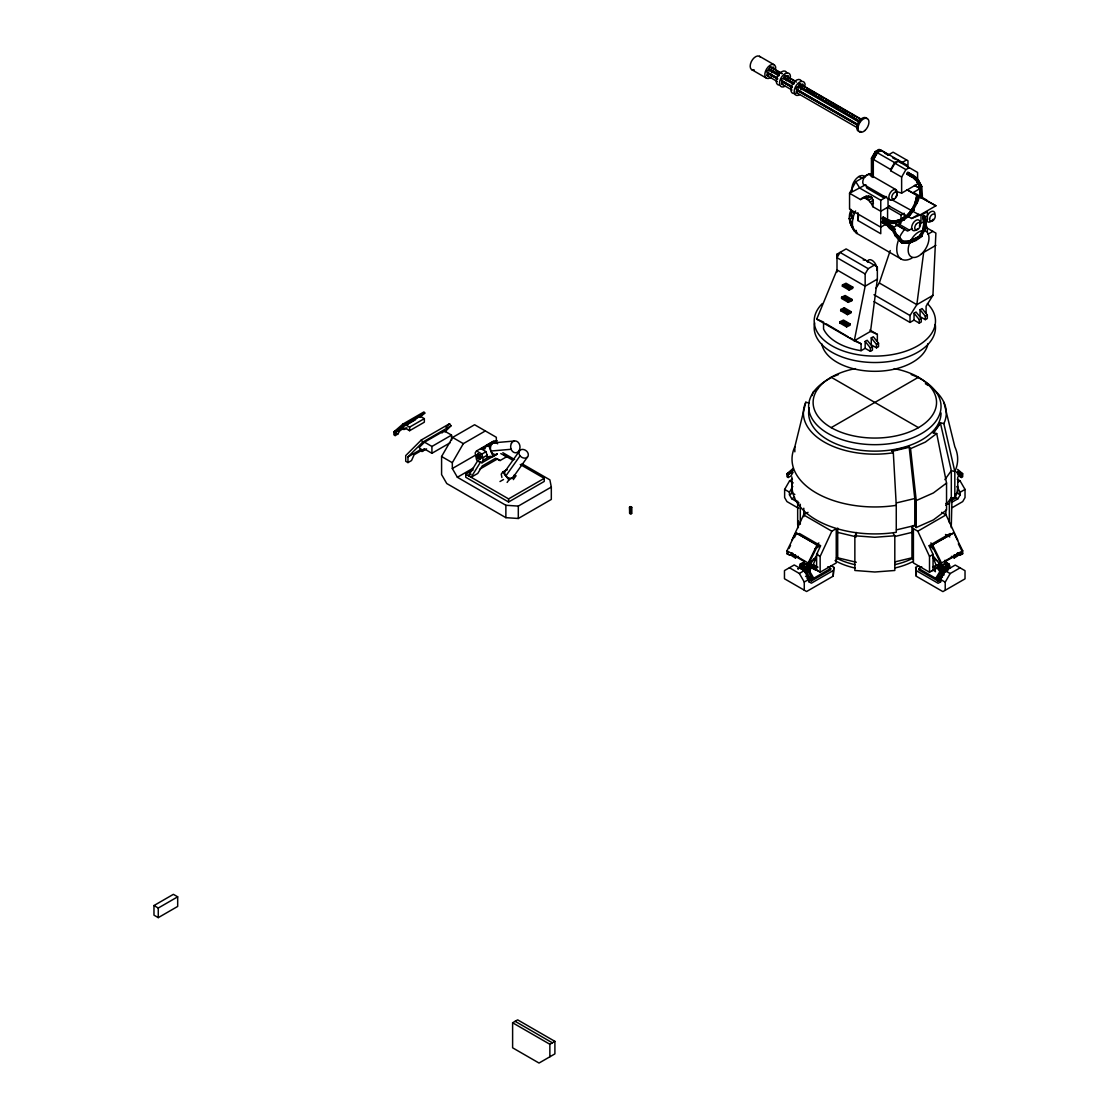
<?xml version="1.0" encoding="UTF-8"?>
<svg xmlns="http://www.w3.org/2000/svg" width="1119" height="1119" viewBox="0 0 1119 1119"><rect width="100%" height="100%" fill="white"/><g stroke="black" fill="none" stroke-linecap="round" stroke-linejoin="round"><path stroke-width="1.5" d="M926.518 219.142L926.504 219.632A6.001 3.455 -60 0 0 933.19 219.268M901.662 243.341L901.62 241.186L909.048 241.061L909.09 243.215L901.62 242.767L909.09 243.215L915.985 240.459L922.098 236.291L921.273 234.878L914.796 238.683L916.027 240.459L915.188 238.459L908.292 241.214L909.09 243.215L915.818 239.942M926.098 313.138L926.098 306.228L932.924 295.374L935.89 233.116L925.329 227.017M839.809 322.999L839.893 321.782L843.46 320.062L850.244 323.978L850.16 325.195L846.593 326.916L839.809 322.999L843.474 321.139L848.202 323.867L848.118 325.097L843.39 322.37L841.852 323.111M840.663 310.732L840.747 309.501L844.313 307.781L851.097 311.697L851.013 312.928L847.447 314.649L840.663 310.732L844.327 308.858L849.055 311.6L848.971 312.83L844.244 310.089L842.705 310.83M841.6 297.22L841.516 298.451L848.3 302.368L851.867 300.647L851.951 299.416L845.167 295.5L841.6 297.22L848.384 301.137L851.951 299.416M842.369 286.17L842.453 284.939L846.02 283.233L852.804 287.135L852.72 288.366L849.139 290.087L842.369 286.17L846.02 284.31L850.762 287.037L850.678 288.268L845.936 285.541L846.02 284.31M843.642 297.318L843.558 298.549L845.083 297.822L849.825 300.549L849.908 299.319L848.37 300.06L843.642 297.318L845.181 296.591L845.083 297.822M844.411 286.268L844.495 285.037L849.223 287.779L850.762 287.037M844.244 310.089L844.313 307.781M843.39 322.37L843.474 321.139M846.593 326.916L846.677 325.685L850.244 323.978M847.447 314.649L847.531 313.418L851.097 311.697M848.3 302.368L848.384 301.137M849.139 290.087L849.237 288.856L842.453 284.939M923.119 229.535L923.944 222.415L925.819 222.653L924.951 229.787L923.958 229.885L923.119 229.535L923.944 222.415M924.951 229.787L923.888 215.827L922.727 216.61M925.791 222.681L923.832 223.254L925.791 222.681C920.294 237.088 925.427 225.003 925.091 229.339L921.72 235.927L915.622 240.095M854.384 231.171C850.048 225.087 847.489 217.408 850.916 210.274L854.384 213.477C852.091 219.814 850.552 228.849 856.818 233.423L901.257 259.076M872.414 173.445L869.085 174.046L855.797 181.726L859.798 188.132L880.765 200.231L880.765 233.717L857.909 220.527L858.525 215.869M877.352 279.149L865.155 286.184L837.012 269.931L816.73 319.111L854.273 340.791L870.526 331.406L877.352 279.149L877.352 266.923L846.146 248.908L836.998 254.181L836.998 272.113M855.797 181.726L849.559 193.251L860.539 199.588L866.26 196.217L870.862 196.538L873.296 200.287L872.82 206.679L880.765 211.267L889.717 206.092M809.093 581.866L809.093 579.25L804.141 570.676L794.238 564.955L784.461 570.606L784.461 578.747L806.589 591.517L833.193 576.159L833.837 567.347L830.871 565.641M833.193 576.159L833.837 567.347M887.255 221.45L888.22 219.953L893.298 221.324L893.633 222.989L899.214 221.94L898.557 220.247L892.976 221.282L892.878 223.422L887.801 222.066L882.541 219.03L882.541 217.506L883.311 217.072L888.556 220.107L887.801 222.066L887.255 221.45L893.032 223.408L898.613 222.359L903.97 219.772L904.306 218.387L903.579 217.771L897.704 220.737L898.613 222.359L899.214 221.94M888.22 219.953L888.556 221.632L883.311 218.597L882.541 219.03M893.298 221.324L892.333 222.821L898.613 222.359L904.502 219.394M803.988 563.109L807.764 565.277L805.722 567.809L801.959 565.627L804.351 561.332M798.406 527.636L797.665 524.349L798.406 521.048M949.374 522.573L949.374 504.263L950.87 497.675M951.248 527.636L952.003 497.731M812.184 395.58L812.94 392.279L817.989 388.489M917.048 203.14L915.132 202.693L916.797 195.447C922.713 196.51 914.153 206.693 913.747 209.799L912.069 208.973L915.356 202.231L917.034 203.057L916.195 202.945L917.524 197.154M915.23 202.721L916.909 195.475L918.713 195.895L916.937 203.098L915.132 202.693M917.65 195.643L915.971 202.875L915.356 202.231M514.083 475.155L513.831 476.19A5.035 3.972 35.3 0 1 510.264 478.247L509.047 478.065A5.035 3.972 35.3 0 1 504.697 472.638L504.935 471.603A5.035 3.972 35.3 0 1 507.327 469.658M794.84 451.824L794.84 446.775L805.806 402.239L809.303 403.078M933.064 569.963L935.414 571.697L934.323 566.969L932.617 567.095M932.631 556.283L936.127 565.249L937.526 565.123L938.184 566.815L934.687 569.809M485.8 445.81L488.779 445.544L497.158 440.718L494.178 440.97L485.8 445.81L484.989 448.803L480.485 449.195L490.052 444.257L481.674 449.097L486.094 451.642L487.436 456.972M768.963 71.07L768.991 70.959A1.553 0.895 -60 0 0 768.026 69.924A1.553 0.895 -60 0 0 766.837 71.98A1.553 0.895 -60 0 0 768.207 72.301M800.603 85.324L800.714 84.96A1.553 0.895 -60 0 0 799.791 83.911A1.553 0.895 -60 0 0 798.56 85.883L859.798 121.691M875.897 288.422L879.31 282.981L890.234 250.544M923.888 215.827L924.714 216.009L925.651 223.129L923.804 222.863M817.863 545.205L817.024 545.051L808.156 562.997L808.156 565.976L809.443 565.235L809.443 562.256L817.863 545.205L795.847 532.812L786.979 550.772L786.979 553.737L789.622 555.276L792.895 553.443L791.609 554.185L803.526 561.067L805.512 564.452L810.743 567.934L810.142 571.012L807.722 572.396L800.183 568.046L800.183 564.116L802.603 562.731L803.204 563.584M807.722 572.396L807.722 568.466L810.142 567.081M888.374 223.842L887.619 225.8L882.359 222.765L883.129 220.807C887.297 222.527 905.355 237.018 887.619 224.276C886.458 228.724 899.256 234.179 887.059 225.143M883.311 218.597L883.311 217.072M883.129 220.807L882.359 222.765M887.801 222.066L888.556 220.107M906.726 173.739L912.363 177.32L907.103 174.284L907.859 172.312C910.432 174.606 919.007 177.082 917.86 181.124L917.09 181.572L911.803 176.648L913.118 175.347L907.859 172.312M887.619 225.8L887.619 224.276L882.359 221.24M907.103 174.284L908.236 172.858M911.971 176.774L912.363 175.795L907.103 172.76M800.826 566.34L801.722 564.004M808.016 570.117L809.387 568.424L808.016 570.117L809.499 570.312L809.387 568.424M809.401 569.151L808.827 570.242M809.387 570.242L809.96 569.137M817.975 567.123L815.164 566.871L814.814 569.711L811.611 567.865L811.96 565.025L814.772 565.277M817.052 566.941L812.856 565.333L816.283 557.668M920.056 235.088L923.427 228.5M922.098 236.291L920.182 234.766M791.902 540.113L803.596 514.894L808.002 512.348M820.143 572.229L820.143 556.423L831.851 531.203L836.243 528.658L836.243 562.927L820.143 572.229L816.618 570.186L816.618 554.381L820.633 545.708L799.456 533.483M916.265 202.567L908.516 215.296L909.369 215.799L913.901 209.84L912.069 208.973M771.718 68.427L772.11 67.727A1.553 0.895 -60 0 1 773.719 67.574M801.064 85.366L801.47 84.68L861.071 119.09M854.384 213.477L855.601 210.945M789.021 548.478L790.56 545.373M794.392 537.624L796.686 532.98M924.322 228.752L921.077 235.032L915.006 239.214M921.483 234.403L924.07 229.381M481.911 462.804L483.24 460.231L481.911 454.062L476.54 450.957L475.197 452.887L476.54 459.699L481.911 462.804L497.256 453.936M941.764 572.508L941.764 568.564L939.359 567.179L939.359 571.11L941.764 572.508L949.304 568.158L949.304 564.214L946.884 562.829L945.009 563.92L946.996 565.067L943.219 567.235L941.233 566.088L939.359 567.179M895.536 235.885L897.354 235.032L902.767 241.284L902.306 242.124L901.396 242.557L895.536 235.885L901.396 242.557M895.983 236.305L897.354 235.032M900.949 242.138L902.767 241.284M940.296 562.046L938.855 563.836L939.568 563.808M521.958 463.742L549.891 479.869L551.317 487.045L551.317 499.438L518.307 518.489L505.872 517.663L446.761 483.534L441.585 474.596L441.585 456.51L452.594 437.445L474.596 424.744L496.332 437.291L496.332 441.669M551.317 487.045L518.307 506.096L505.872 505.27L457.377 477.267L452.328 468.525L452.328 462.707L463.336 443.642L485.338 430.941M871.435 175.711L871.435 158.255L875.296 151.569L879.1 149.373L888.836 154.995M871.771 176.956L871.771 158.227L875.436 151.876L878.961 149.848M865.155 348.331L865.155 341.421L867.183 340.246L872.428 346.722L872.428 350.177L870.4 351.352L865.155 348.331L861.098 350.681L861.098 343.757L854.273 340.791L865.155 286.184L865.155 273.945L837.012 257.692L840.061 252.418L868.204 268.672L874.289 265.147M895.354 191.153L901.634 193.125L901.634 177.054L890.64 170.717L890.64 169.501L894.64 162.591L898.627 160.283M890.64 170.717L894.948 163.262L898.319 161.318L917.594 172.452L917.594 183.922L901.634 193.125M901.634 177.054L905.928 169.612L909.313 167.668M865.155 273.945L868.204 268.672M798.784 508.418L786.951 501.592L784.629 497.563L784.629 489.423L789.58 480.848L792.42 479.212M799.008 502.963L791.734 498.766L789.468 494.836L789.468 492.206L792.77 486.499M952.101 502.123L957.934 498.766L960.2 494.836L960.2 492.206L956.899 486.499M940.394 581.978L940.394 579.348L945.345 570.774L955.248 565.053L965.026 570.704L965.026 578.845L942.897 591.615L916.293 576.257L915.65 567.459L918.629 565.738M945.219 590.272L945.219 582.146L950.171 573.557L960.074 567.851M419.975 417.247L424.786 413.065L423.947 411.932L402.77 424.157L393.902 431.864L393.902 434.843L395.189 435.585L397.832 434.06L399.819 430.675L404.295 428.101M958.06 554.185L946.142 561.067L944.156 564.452L941.499 565.976L940.212 565.235L940.212 562.256L931.791 545.205L953.822 532.812L962.69 550.772L962.69 553.737L960.046 555.276L956.773 553.443M477.883 460.468L468.427 475.715L471.099 474.19M480.569 462.021L471.113 477.267L477.771 473.421L482.247 465.952L495.619 458.231L500.095 460.538L506.753 456.692L500.808 453.601M935.708 578.313L939.96 571.459M941.163 572.159L936.911 579.013L944.212 574.802M947.933 570.452L941.932 573.921L939.904 577.292L938.701 576.593M914.041 320.104L914.041 313.194L916.055 312.033L921.287 318.509L921.287 321.978L919.272 323.125L914.041 320.104L910.013 322.426L910.013 315.516L916.839 304.662L923.665 252.404L935.89 245.355M913.118 175.347L911.803 176.648M887.283 225.548L888.584 224.262M892.137 229.633L893.452 228.346M786.601 76.554L786.825 76.218A1.553 0.895 -60 0 1 788.433 76.721M904.432 229.423L901.257 234.067A21.667 12.505 -60 0 0 897.928 255.258A21.667 12.505 -60 0 0 912.083 258.013M940.03 561.948L938.128 564.675L940.631 567.795M941.233 566.088L938.757 568.046M946.282 563.696L946.884 562.829M476.946 455.545L478.219 453.964L480.233 455.125L481.24 457.713L479.953 459.308L477.953 458.147L476.946 455.545L478.219 453.964M477.673 456.286L478.442 455.419L479.45 455.993L479.45 458.007L477.673 456.286L478.442 455.419M479.184 458.161L479.953 457.293M940.897 570.928L941.471 570.214L940.114 568.522L939.988 570.41L941.009 570.858L940.114 570.34M940.897 570.019L940.1 569.249L940.673 570.34M947.192 564.815L947.765 564.102L948.996 565.864M948.562 565.78L948.339 564.745M506.977 469.602L502.711 472.064L501.242 474.134L501.913 477.477M505.494 470.721L519.734 450.593M505.83 475.953L520.069 455.825M507.117 482.429L508.949 479.841L516.069 475.743L513.313 479.617M513.271 477.072L527.511 456.958M836.243 559.836L837.697 557.808L837.697 528.07M893.354 533.749L894.808 535.777L894.808 570.48L874.834 572.005L854.86 570.48L854.86 535.777L856.315 533.749M945.807 505.326L951.318 497.647L954.829 498.487L954.829 471.519L943.863 423.597L940.352 422.758L933.218 432.703L936.715 433.543L946.548 483.058L946.548 510.012L933.386 519.915L916.237 527.511L914.782 525.482L914.782 498.528L909.118 446.621L891.871 450.747L893.326 452.761L896.263 505.326L896.263 532.294A82.806 47.809 0 0 1 792.196 482.988M933.288 433.319L940.422 423.374M944.884 479.645L951.318 470.679L940.352 422.758M908.516 215.296L907.901 214.666L912.209 208.833L913.747 209.799M907.901 214.666L912.433 208.707M909.369 215.799L909.341 214.596L908.236 214.316L909.369 215.799L913.901 209.84M810.534 563.836L817.765 554.087M809.694 566.648L811.373 564.577L809.471 561.85M860.539 199.588L863.518 197.42M444.844 431.962L450.999 425.807L449.53 423.709L421.276 440.019L405.721 455.587L405.721 461.294L407.973 462.595L411.512 460.566L414.156 454.748L424.269 448.915M407.973 462.595L407.973 456.902L422.758 442.117L450.999 425.807M451.558 440.243L451.558 435.109L444.145 430.843L424.521 442.173L419.219 447.474L422.045 451.489L426.577 448.873M445.935 427.304L449.53 423.709M422.045 451.489L424.521 449.013L431.92 453.279L450.048 442.83M442.033 432.955L444.145 430.843M395.189 435.585L395.189 432.605L403.609 425.29L424.786 413.065M403.973 429.486L405.386 428.255L409.61 430.703L424.339 422.199L424.339 418.632L420.115 416.184L402.364 427.304L403.973 429.486L406.924 427.78M791.609 471.84L792.895 472.596L790.909 475.967L788.266 477.505L786.979 476.75L786.979 473.785L793.315 468.274M788.266 477.505L788.266 474.526L793.077 470.344M902.865 218.261L903.97 218.527L903.998 219.744L902.865 218.261L908.6 214.009M917.09 181.572L918.321 180.047L921.748 186.565L920.098 187.419L916.769 181.236L918.195 179.851M916.769 181.236L918.321 180.047M920.098 187.419L921.636 186.23M891.927 229.381L893.577 228.528L897.004 235.06L895.354 235.899L892.039 229.717M936.715 433.543L925.371 442.089L910.558 448.649L916.237 500.557L916.237 527.511M946.548 483.058L933.386 492.961L916.237 500.557L914.782 498.528L896.473 502.907M909.341 214.596L897.886 221.744M909.733 215.491L903.998 219.744L903.579 217.771M892.375 221.702L898.557 220.247M880.975 150.464L877.17 152.66L873.31 159.346L873.31 176.788M393.902 431.864L398.434 429.248M406.784 424.758L415.625 419.653M395.189 432.605L402.756 428.241M405.386 424.688L409.61 427.122L424.339 418.632M888.024 155.107L893.102 152.184L907.971 160.772L907.971 167.472M906.558 159.961L901.494 162.884L898.501 161.15M865.644 184.747L849.559 193.251L849.559 209.169L880.765 227.185L887.577 223.24L894.137 227.031L901.033 223.045L901.033 215.086L887.577 207.323L887.577 223.24M407.973 456.902L421.359 449.167M424.521 442.173L431.92 446.453L451.558 435.109M861.714 198.455L866.26 196.217M863.169 198.007L864.861 198.175L868.764 195.923M864.861 198.175L866.679 198.958L870.862 196.538M866.679 198.958L868.498 200.287L872.414 198.021M868.498 200.287L870.204 202.077L873.296 200.287M870.204 202.077L871.659 204.204L873.463 203.168M866.554 186.16L866.554 187.88L883.66 197.755L885.996 196.412M880.765 200.231L886.612 196.846M476.54 450.957L493.283 441.292M452.328 468.525L475.799 454.985M477.953 454.118L480.233 455.125M481.911 454.062L486.094 451.642M478.177 455.573L479.45 455.993M478.177 457.587L479.45 458.007M477.953 458.147L479.953 459.308M901.033 215.086L904.236 213.239L904.236 218.009M481.24 457.713L479.953 455.279M483.24 457.531L487.436 455.111M483.24 460.231L490.22 456.202M487.115 457L493.017 456.496L497.2 454.076A5.917 4.672 85.1 0 1 494.794 454.482L493.605 454.132A5.917 4.672 85.1 0 1 490.654 446.495L491.185 445.138A5.917 4.672 85.1 0 1 495.367 442.718L496.57 443.082A5.917 4.672 85.1 0 1 497.661 443.809M457.377 477.267L473.505 467.952M520.251 464.483L544.24 478.345L544.24 481.436L508.599 502.011L465.756 477.267L465.756 474.176L473.169 469.882M888.038 199.182L888.038 205.49L911.579 218.485L918.909 214.247M911.579 218.485L919.762 215.114L935.918 205.784L907.131 189.74M479.547 469.295L497.409 458.986L500.095 460.538M912.055 228.5L907.579 231.087L897.34 225.171M927.945 234.179L932.84 231.353M499.983 481.548L503.536 479.491M465.756 474.176L508.599 498.906L544.24 478.345M932.924 295.374L916.839 304.662L879.31 282.981M871.253 337.896L873.282 336.721L878.527 343.211L878.527 346.666L876.485 347.841L871.253 344.806L871.253 337.896L876.485 344.372L876.485 347.841M920.07 309.711L922.084 308.55L927.315 315.026L927.315 318.495L925.315 319.656L920.07 316.621L920.07 309.711L925.315 316.187L925.315 319.656M870.4 351.352L870.4 347.897L872.428 346.722M876.485 344.372L878.527 343.211M919.272 323.125L919.272 319.67L921.287 318.509M925.315 316.187L927.315 315.026M629.591 507.005L631.676 507.327L631.676 513.397L630.906 513.831L629.591 513.075L629.591 507.005L629.871 513.677M629.871 507.606L631.676 507.327M629.591 513.075L631.676 513.397M831.193 427.64L918.475 377.243M786.979 473.785L791.511 471.155M788.266 474.526L792.798 471.896M789.468 494.836L792.294 493.199M791.734 498.766L794.56 497.13M153.974 905.551L173.389 894.333L177.683 896.823L177.683 906.432L158.269 917.636L153.974 915.16L153.974 905.551L158.269 908.027L177.683 896.823M786.979 553.737L788.266 552.996M789.622 555.276L790.909 554.534M816.045 544.631L818.898 542.981M791.902 552.758L791.902 555.919L795.427 557.961L798.253 556.325M814.618 549.023L820.325 545.722M956.773 472.596L958.06 471.84M800.938 564.605L801.847 564.074M804.491 563.808L802.491 564.955L806.267 567.137L808.254 565.99L808.855 566.857M800.561 567.333L797.749 568.956L800.547 567.571M805.512 564.452L806.799 563.696M810.394 561.654L814.618 559.22L814.618 560.619M957.43 473.715L958.759 475.967L960.046 475.225L958.717 472.973M958.759 475.967L961.403 477.505L962.69 476.75L962.69 473.785L957.626 469.379M789.413 567.753L799.316 573.46L804.141 570.676M957.668 482.247L960.074 480.848L965.026 489.423L965.026 497.563L962.704 501.592L952.367 507.564M799.581 566.899L808.561 572.201L809.778 571.501L813.779 578.215L810.785 576.495M954.843 494.458L957.766 492.78L957.766 476.974M804.267 590.175L804.267 582.034L809.093 579.25M960.2 492.206L965.026 489.423M805.54 576.243L811.373 579.614L830.648 568.48L830.648 569.879L811.373 581.013L806.995 578.481M951.737 498.766L954.157 497.368L954.157 498.766L951.192 500.473M833.193 570.578L811.373 583.181L808.533 581.544M913.412 559.836L911.957 557.808L911.957 526.629L914.88 524.951M911.957 526.629L913.412 528.658L917.818 531.203L946.059 514.894L957.766 540.113M950.213 533.483L929.022 545.708L933.05 554.381L933.05 570.186L929.511 572.229L913.412 562.927L913.412 528.658M931.791 545.205L953.822 532.812M929.511 572.229L929.511 556.423L933.05 554.381M941.037 579.418L938.128 581.111L918.839 569.977L918.839 568.578L921.748 566.899M934.323 566.969L937.526 565.123M941.499 565.976L941.499 562.997L962.69 550.772M934.98 568.662L938.184 566.815M951.416 556.325L954.227 557.961L957.766 555.919L957.766 552.758M933.945 569.879L931.456 570.886M945.499 563.207L941.736 565.389L943.765 567.906L947.527 565.724L945.135 561.43M940.114 568.522L941.471 570.214M941.764 568.564L949.304 564.214M942.38 570.13L949.905 565.78M942.38 571.347L949.905 566.997M945.681 569.543L948.94 567.669M918.839 568.578L938.128 579.712L942.492 577.18M940.953 581.656L938.128 583.279L916.293 570.676L915.65 567.459M512.614 1022.766L517.649 1019.857L554.898 1041.369L554.898 1053.888L539.022 1063.05L512.614 1047.804L512.614 1022.766L549.863 1044.265L554.898 1041.369M897.704 220.737L903.061 218.163M898.221 220.359L898.949 220.975L904.306 218.387M852.804 287.135L849.139 289.01L845.6 286.954M849.055 311.6L847.531 312.327L842.789 309.599M848.202 323.867L846.677 324.608L841.936 321.88M783.692 78.792A1.553 0.895 -60 0 0 781.859 79.281A1.553 0.895 -60 0 0 782.349 81.127L791.161 85.925M908.46 241.732L915.188 238.459M918.433 180.383L921.748 186.565L922.392 196.287L921.496 196.552L920.531 196.44L919.86 186.733L921.72 186.579L919.944 187.111L916.657 180.886M902.32 240.879L896.906 234.626L895.354 235.899M891.899 451.391L909.146 447.264M896.473 529.86L914.782 525.482M895.046 536.449L911.957 532.392M895.046 561.85L911.957 557.808M932.924 567.095L936.127 565.249M869.085 174.046L872.414 173.585M923.245 229.073L924.238 228.975M937.862 567.193L938.757 567.109L937.149 568.032L938.617 569.851M494.15 442.774L514.39 441.026M490.905 451.027L511.145 449.278M894.808 535.777L874.834 537.288L854.86 535.777M813.387 559.15L816.185 558.968M901.606 241.69L909.09 241.634M901.676 242.837L909.104 242.711M856.147 230.36L856.818 233.423L850.916 224.667L852.846 227.786L849.251 218.429L852.846 218.625L850.916 210.274M810.729 567.011L811.625 567.095M813.233 568.018L812.338 567.934L818.031 570.788M815.541 569.781L816.73 570.298M813.359 565.151L814.268 565.333M945.863 503.438L949.374 504.263M837.697 532.392L856.315 536.854M837.697 557.808L856.315 562.256M888.766 220.569L893.843 221.94M887.465 220.401L892.542 221.758M889.829 221.968L892.375 222.653M883.912 196.119L883.66 197.755M870.526 331.406L877.352 334.371L877.352 341.295M816.73 319.111L823.556 322.09L823.556 329A53.083 30.647 0 0 0 861.098 350.681M815.359 565.724L816.352 566.2M914.405 185.53L920.252 188.454L920.252 198.007M947.737 566.969L950.409 568.368M849.713 337.658L852.566 339.183M855.406 340.708L861.098 343.757M907.215 189.936L935.918 205.784M892.57 200.105L919.762 215.114M848.286 336.903L826.214 323.881M759.521 56.3L774.166 64.762M772.11 67.727L782.111 73.504M786.825 76.218L795.343 81.141M779.342 75.253L769.201 68.93A1.553 0.895 -60 0 1 770.292 67.028L781.719 73.63M785.006 75.519L796.364 82.079M799.651 83.981L860.847 119.425M775.635 70.483L778.502 72.134M787.482 77.323L790.322 78.959M800.714 84.96L803.694 86.681M806.673 88.401L809.652 90.121M812.632 91.842L817.108 94.43M820.087 96.15L823.066 97.871M826.046 99.591L836.466 105.606M839.446 107.326L848.398 112.487M851.377 114.208L854.356 115.928M777.425 71.728L780.279 73.378M835.347 105.158L838.327 106.878M807.974 90.793L812.45 93.367M769.201 68.93L779.202 74.707M786.07 76.512A1.553 0.895 -60 0 0 785.146 75.449A1.553 0.895 -60 0 0 783.901 77.421L793.847 83.17M798.56 85.883L859.644 121.146M769.243 69.238L779.23 75.015M783.901 77.421L793.889 83.463M798.588 86.191L859.686 121.453M783.943 77.729L794 83.715M778.88 75.84L768.879 70.063M793.525 84.289L783.58 78.554M859.322 122.279L798.239 87.016M776.502 77.463L767.648 72.637L777.635 78.4M858.371 124.727L796.994 89.576L858.091 124.852M782.349 81.127L792.294 86.862M776.502 78.078L767.648 73.336L777.635 79.113M791.161 86.555L782.349 81.841L792.294 87.576M858.371 125.356L796.994 90.289L858.091 125.566M767.382 75.812L777.383 81.589M782.083 84.303L792.028 90.052M796.728 92.765L857.825 128.042M751.786 69.7L766.431 78.148M884.667 153.135L888.486 155.345M892.514 157.695L895.508 159.43M875.296 151.569L894.64 162.591M875.436 151.876L877.31 152.967L873.645 159.304L871.771 158.227M894.948 163.262L905.928 169.612M907.859 173.837L912.95 176.774M871.435 158.255L890.64 169.501M914.908 185.376L920.252 188.454L913.426 192.398L926.882 200.161M869.869 174.606L895.983 189.67M858.972 176.48L861.966 178.215M864.581 185.027L890.682 200.091M899.061 224.178L909.299 230.094M883.688 217.618L888.948 220.653M895.592 224.429L904.376 229.493M882.541 217.506L887.801 220.541M882.164 218.485L887.423 221.52M883.506 221.352L888.766 224.387M884.388 223.059L888.374 225.367M881.982 222.219L887.241 225.255M873.995 294.717L910.013 315.516M845.936 284.45L848.65 286.016M873.995 301.626L910.013 322.426M845.083 296.731L851.867 300.647M844.23 309.012L848.3 311.362M840.747 309.501L847.531 313.418M869.841 330.049L877.352 334.371M839.893 321.782L846.677 325.685M831.193 377.243L918.475 427.64M958.144 471.155L962.69 473.785M956.857 471.896L961.403 474.526L961.403 477.505M957.249 479.212L960.074 480.848M957.374 493.199L960.2 494.836M955.094 497.13L957.934 498.766M941.666 512.348L946.059 514.894M945.485 534.476L949.765 536.952M962.69 553.737L961.403 552.996L958.759 554.534L960.046 555.276M930.756 542.981L933.624 544.631M929.329 545.722L933.624 548.198M944.856 560.325L946.142 561.067M934.869 559.318L937.68 560.941M789.58 480.848L793.203 482.932M945.345 570.774L950.171 573.557M939.722 571.599L940.925 572.299M940.715 573.222L941.932 573.921M794.826 494.458L791.902 492.78L791.902 476.974M784.629 489.423L789.468 492.206M940.394 579.348L945.219 582.146M803.596 514.894L831.851 531.203M795.847 532.812L817.024 545.051M816.618 554.381L820.143 556.423M827.738 566.801L830.648 568.48M811.96 565.025L815.164 566.871M786.979 550.772L808.156 562.997M811.303 566.718L814.506 568.564M800.183 564.116L807.722 568.466M799.581 565.682L807.121 570.033M804.561 572.089L807.568 573.823L809.583 577.18M806.715 575.53L812.576 578.915L808.561 572.201M502.851 452.705L514.614 459.503M504.068 455.153L512.754 460.161M452.594 437.445L463.336 443.642M477.337 460.79L480.023 462.329M398.532 429.934L399.819 430.675M441.585 456.51L452.328 462.707M396.546 433.319L397.832 434.06M515.132 1021.311L552.38 1042.824M913.677 209.966L912.209 208.833M908.124 214.54L909.593 215.673M957.794 471.393L961.403 474.526M913.328 175.767L918.405 180.271M912.363 175.795L917.44 180.299L920.755 186.481L921.496 196.552M914.167 177.865L917.86 181.124M887.619 224.276L892.696 228.78L896.011 234.962L901.41 241.298M888.038 225.115L891.885 228.528M892.976 221.282L893.633 222.989M809.694 562.395L810.422 563.207M896.892 235.871L900.138 239.634M914.041 313.194L919.272 319.67M865.155 341.421L870.4 347.897M931.288 546.799L933.386 549.415M932.77 555.486L939.079 563.305M502.711 472.064L508.949 479.841M849.671 214.456L852.846 218.625M402.77 424.157L403.609 425.29M909.118 446.621L910.558 448.649M421.276 440.019L422.758 442.117M921.692 235.913L920.867 234.514M849.251 218.429L852.328 223.506M799.316 573.46L804.267 582.034M855.252 230.654L856.818 233.423M849.671 221.912L852.846 227.786M917.664 180.984L920.322 185.922M892.92 229.465L896.235 235.647M958.34 543.82L961.403 550.016M932.631 545.051L941.499 562.997M871.659 204.204L872.82 206.679M917.818 531.203L929.511 556.423M488.779 445.544L493.017 456.496M479.184 456.146L479.687 457.447M477.953 456.132L478.442 457.419M477.212 455.391L478.219 457.993M943.863 402.239L954.829 446.775A82.806 47.809 0 0 1 954.829 471.519L951.318 470.679L951.318 497.647M922.392 196.287L920.531 196.44M898.949 220.975L899.144 221.968M924.714 216.009L925.819 222.653M922.895 216.135L923.986 222.779M923.007 218.275L923.832 223.254M897.956 220.653L897.984 221.716M836.998 254.181L837.012 257.692M954.227 554.8L954.227 557.961M945.863 509.914L945.863 515.006M938.128 579.712L938.128 581.111M916.293 570.676L916.293 576.257M906.614 166.102L906.614 164.885L881.073 150.142L877.086 152.45L873.086 159.36L873.086 177.473M857.909 212.68L857.909 220.527M856.315 532.462L856.315 535.386M850.762 209.239L850.762 213.813M811.373 579.614L811.373 581.013M803.792 508.222L803.792 516.698M800.295 504.263L800.295 524.238M797.665 501.06L797.665 524.349M795.427 554.8L795.427 557.961M631.396 506.725L631.396 512.796M630.906 507.76L630.906 513.831M630.347 506.571L630.347 512.628M549.863 1044.265L549.863 1056.784M518.307 506.096L518.307 518.489M508.599 498.906L508.599 502.011M505.872 505.27L505.872 517.663M431.92 446.453L431.92 453.279M409.61 427.122L409.61 430.703M158.269 908.027L158.269 917.636M897.06 193.713A5.903 3.413 -60 0 0 891.941 190.762A5.903 3.413 -60 0 0 890.067 199.909L890.934 200.175A5.903 3.413 -60 0 0 894.109 198.818M896.641 195.112A5.903 3.413 -60 0 1 895.983 196.496M934.938 213.799A6.001 3.455 -60 0 0 933.414 211.379L932.463 211.239A6.001 3.455 -60 0 0 926.854 216.918M925.357 223.814A21.667 12.505 -60 0 1 927.413 231.465M919.356 226.122A6.001 3.455 -60 0 0 920.126 223.31L920.084 222.052A6.001 3.455 -60 0 0 914.153 221.814L913.216 223.031A6.001 3.455 -60 0 0 912.307 229.927A6.001 3.455 -60 0 0 917.65 228.71M870.96 176.145A5.903 3.413 -60 0 0 864.833 176.746A5.903 3.413 -60 0 0 863.966 184.831L864.833 185.097A5.903 3.413 -60 0 0 865.84 184.999M852.16 190.664A9.973 5.763 -60 0 1 856.273 178.662A9.973 5.763 -60 0 1 865.071 177.026M863.169 259.986A9.959 5.749 60 0 1 864.861 260.154M866.679 260.923A9.959 5.749 60 0 1 868.498 262.252M935.26 324.454A60.664 35.025 0 0 1 873.505 362.514A60.664 35.025 0 0 1 814.688 322.929M927.371 303.571A60.664 35.025 0 0 1 874.834 356.094A60.664 35.025 0 0 1 822.297 303.571M927.959 343.687A53.418 30.842 0 0 1 874.834 371.312A53.418 30.842 0 0 1 821.696 343.687M867.351 261.79A6.896 3.972 60 0 1 873.31 261.245A6.896 3.972 60 0 1 876.75 270.127M794.952 93.423A7.735 4.462 -60 0 1 792.028 85.17A7.735 4.462 -60 0 1 801.106 80.61M799.651 94.723A7.735 4.462 -60 0 1 794.182 91.562A7.735 4.462 -60 0 1 799.651 82.093A7.735 4.462 -60 0 1 805.12 85.24M771.718 76.735A7.735 4.462 -60 0 1 764.906 75.658A7.735 4.462 -60 0 1 769.816 65.434A7.735 4.462 -60 0 1 775.761 68.301M754.234 69.924A7.735 4.462 -60 0 1 751.311 61.657A7.735 4.462 -60 0 1 760.388 57.111M778.992 85.1A7.735 4.462 -60 0 1 778.39 74.959A7.735 4.462 -60 0 1 787.007 73.364M785.006 86.261A7.735 4.462 -60 0 1 779.537 83.1A7.735 4.462 -60 0 1 785.006 73.63A7.735 4.462 -60 0 1 790.476 76.791M770.292 67.028A1.553 0.895 -60 0 1 771.397 67.658M770.292 69.56A1.553 0.895 -60 0 1 769.34 69.476M771.718 72.847A1.553 0.895 -60 0 1 772.669 70.399M768.207 75.463A1.553 0.895 -60 0 1 766.837 74.861A1.553 0.895 -60 0 1 768.473 72.987M786.279 80.792A1.553 0.895 -60 0 1 787.37 78.889M782.643 84.163A1.553 0.895 -60 0 1 781.621 82.988A1.553 0.895 -60 0 1 783.412 81.547M785.286 77.854A1.553 0.895 -60 0 1 784.055 77.966M801.064 89.8A1.553 0.895 -60 0 1 801.736 87.562M797.567 92.415A1.553 0.895 -60 0 1 796.196 92.094A1.553 0.895 -60 0 1 797.385 90.038A1.553 0.895 -60 0 1 798.337 91.073M799.651 86.513A1.553 0.895 -60 0 1 798.7 86.429M797.833 88.974A1.553 0.895 -60 0 1 796.224 89.128A1.553 0.895 -60 0 1 797.287 86.932A1.553 0.895 -60 0 1 798.337 87.911M801.47 84.68A1.553 0.895 -60 0 1 802.966 85.548M801.736 86.848A1.553 0.895 -60 0 1 801.246 86.806M858.371 131.231A7.735 4.462 -60 0 1 858.902 121.439A7.735 4.462 -60 0 1 866.973 118.642M860.819 131.455A7.735 4.462 -60 0 1 859.504 131.58M957.64 486.108A82.806 47.809 0 0 1 954.829 498.487M896.263 505.326A82.806 47.809 0 0 1 794.84 446.775M941.037 412.911A66.203 38.214 0 0 1 870.498 451.055A66.203 38.214 0 0 1 809.205 407.917M911.188 374.529A66.203 38.214 0 0 1 926.77 430.158A66.203 38.214 0 0 1 829.417 434.27A66.203 38.214 0 0 1 830.802 377.928M833.767 376.488A66.203 38.214 0 0 1 838.467 374.529M894.221 368.613A61.713 35.626 0 0 1 924.686 423.43A61.713 35.626 0 0 1 824.969 423.43A61.713 35.626 0 0 1 855.434 368.613M933.386 389.258A71.462 41.263 0 0 1 943.863 423.597M893.326 452.761A71.462 41.263 0 0 1 805.806 402.239M925.371 383.733A71.462 41.263 0 0 1 928.211 385.482M913.314 557.975A56.286 32.493 0 0 1 894.654 564.675M855.014 564.675A56.286 32.493 0 0 1 836.341 557.975M913.314 561.318A56.286 32.493 0 0 1 894.654 568.018M855.014 568.018A56.286 32.493 0 0 1 835.04 560.591M929.595 218.792L929.581 219.66A4.042 2.336 -60 0 0 933.778 219.828A4.042 2.336 -60 0 0 934.239 214.093L933.61 214.009A4.042 2.336 -60 0 0 929.595 218.792M519.174 451.475L518.922 452.51A5.035 3.972 35.3 0 0 523.286 457.937L524.503 458.133A5.035 3.972 35.3 0 0 528.07 456.076L528.308 455.041A5.035 3.972 35.3 0 0 523.958 449.614L522.741 449.418A5.035 3.972 35.3 0 0 519.174 451.475M511.425 443.39L510.893 444.747A5.917 4.672 85.1 0 0 513.845 452.384L515.048 452.733A5.917 4.672 85.1 0 0 519.23 450.328L519.762 448.957A5.917 4.672 85.1 0 0 516.81 441.334L515.607 440.984A5.917 4.672 85.1 0 0 511.425 443.39M916.433 223.926L915.79 224.737A4.042 2.336 -60 0 0 916.265 229.941A4.042 2.336 -60 0 0 920.461 224.933L920.433 224.08A4.042 2.336 -60 0 0 916.433 223.926M927.371 211.701L920.993 215.38L920.993 223.338L927.441 219.618L927.371 211.701M921.273 254.111A14.715 8.504 -60 0 0 925.931 231.311A14.715 8.504 -60 0 0 908.516 246.753A14.715 8.504 -60 0 0 921.273 254.111M895.228 198.301A3.861 2.224 -60 0 0 896.459 192.314A3.861 2.224 -60 0 0 891.885 196.357A3.861 2.224 -60 0 0 895.228 198.301M864.889 130.531A7.735 4.462 -60 0 0 867.337 118.544A7.735 4.462 -60 0 0 858.189 126.657A7.735 4.462 -60 0 0 864.889 130.531"/></g></svg>
